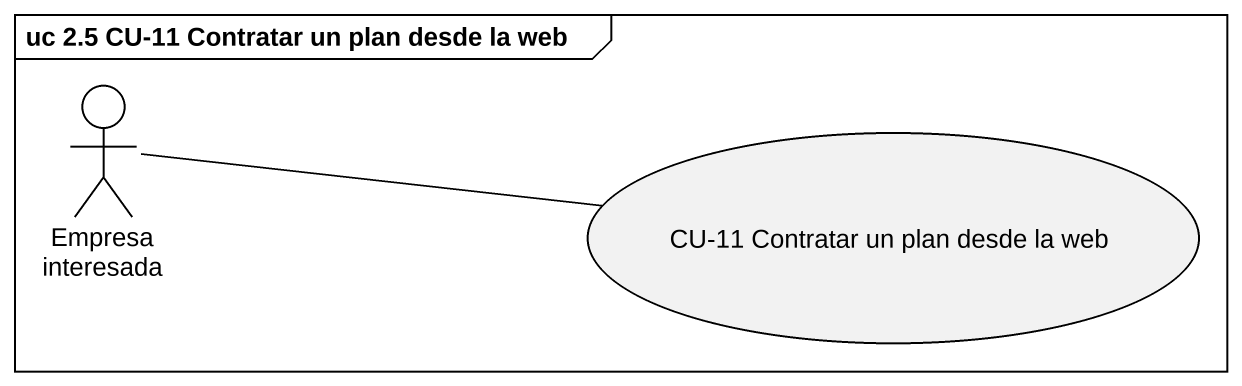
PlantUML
@startuml
mainframe uc 2.5 CU-11 Contratar un plan desde la web
actor "Empresa interesada" as Empresa_interesada
usecase "CU-11 Contratar un plan desde la web" as CU_11_Contratar_un_plan
Empresa_interesada -right- CU_11_Contratar_un_plan
@enduml
